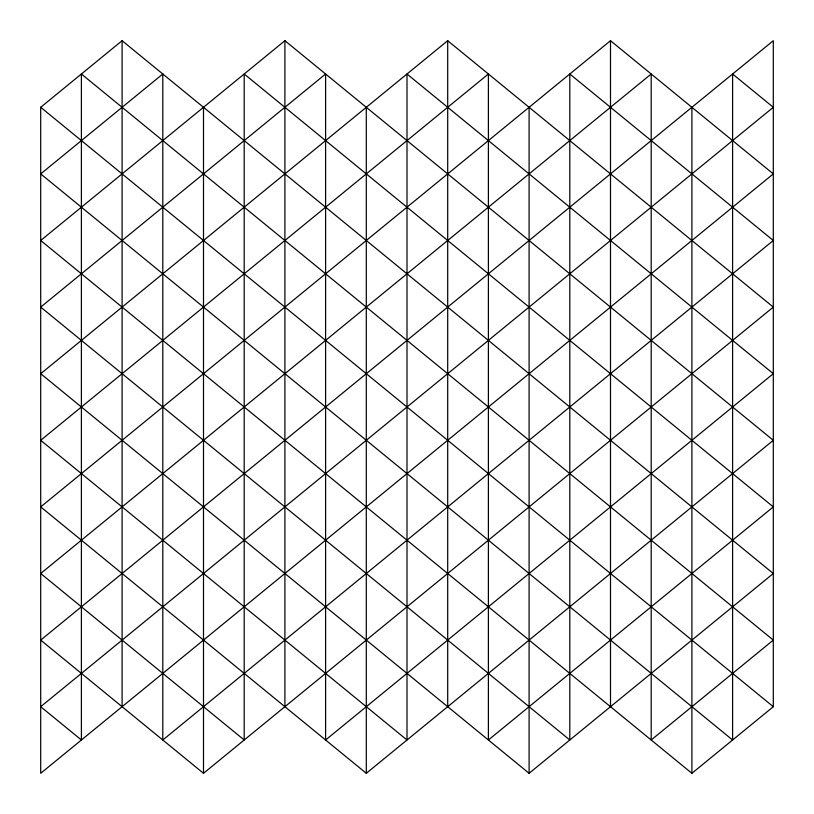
<?xml version="1.0" encoding="UTF-8"?>
<svg xmlns="http://www.w3.org/2000/svg" width="814" height="814" viewBox="0 0 814 814"><rect width="100%" height="100%" fill="white"/><g stroke="black" fill="none" stroke-linecap="round" stroke-linejoin="round"><path stroke-width="1.22" d="M40.7 107.295L122.1 40.7L773.3 573.504L529.1 773.3L40.7 373.697L447.7 40.7L773.3 307.102L203.5 773.3L40.7 640.099L773.3 40.7L773.3 706.705L691.9 773.3L40.7 240.496L284.9 40.7L773.3 440.303L366.3 773.3L40.7 506.898L610.5 40.7L773.3 173.901L40.7 773.3L40.7 107.295L773.3 706.705M691.9 107.295L691.9 773.3M610.5 40.7L610.5 706.705M529.1 107.295L529.1 773.3M447.7 40.7L447.7 706.705M366.3 107.295L366.3 773.3M284.9 40.7L284.9 706.705M203.5 107.295L203.5 773.3M122.1 40.7L122.1 706.705M162.8 74.003L40.7 173.901L732.6 739.997L732.6 74.003L773.3 107.295L40.7 706.705L81.4 739.997L81.4 74.003L773.3 640.099L651.2 739.997L651.2 74.003L40.7 573.504L244.2 739.997L244.2 74.003L773.3 506.898L488.4 739.997L488.4 74.003L40.7 440.303L407 739.997L407 74.003L773.3 373.697L325.6 739.997L325.6 74.003L40.7 307.102L569.8 739.997L569.8 74.003L773.3 240.496L162.8 739.997L162.8 74.003"/></g></svg>
